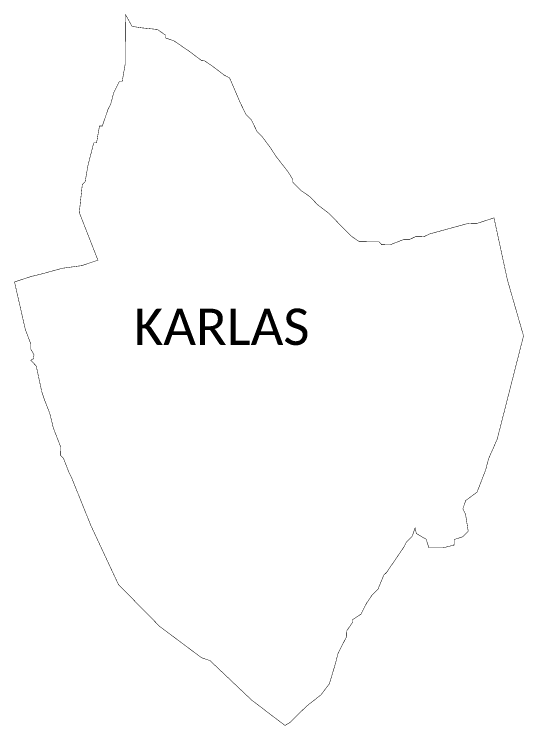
# Model space of a CAD drawing. Header units: metres. Extents: x 282038 to 285798, y 2017416 to 2020462.
# Drawn here: x 283695 to 285798, y 2017466 to 2020401 of the extents above; entities that cross this region are included whole.
import ezdxf

# ---------------------------------------------------------------- set-up
doc = ezdxf.new("R2010")
doc.units = ezdxf.units.M
doc.header["$MEASUREMENT"] = 0
doc.layers.add('VILLAGE NAME', color=250, linetype='Continuous')
doc.styles.get("Standard").update_dxf_attribs({"font": 'simplex.shx'})

msp = doc.modelspace()

# ---------------------------------------------------------------- linework, layer by layer
at = {"color": 6, "const_width": 2, "flags": 128}
msp.add_lwpolyline([(284154.4, 2020400), (284181.7, 2020350.9), (284222.1, 2020344.8), (284285.5, 2020338.3), (284319.9, 2020314.9), (284319.8, 2020303.3), (284354.3, 2020291.4), (284423.1, 2020244.4), (284468.9, 2020209.3), (284480.5, 2020209.1), (284514.9, 2020185.7), (284560.7, 2020150.5), (284583.7, 2020138.7), (284628.8, 2020034.3), (284651.4, 2019987.8), (284674.2, 2019964.5), (284696.9, 2019918), (284719.7, 2019894.7), (284753.9, 2019848.1), (284776.6, 2019813.2), (284822.2, 2019755), (284844.9, 2019720.1), (284844.8, 2019708.5), (284879, 2019673.5), (284913.4, 2019650), (284947.7, 2019615), (284993.5, 2019579.8), (285084.9, 2019486.5), (285119.3, 2019463), (285200.2, 2019462.1), (285211.6, 2019450.4), (285246.2, 2019450.1), (285304.3, 2019472.6), (285327.4, 2019472.3), (285350.6, 2019483.6), (285385.2, 2019483.2), (285408.4, 2019494.5), (285570.7, 2019539), (285605.3, 2019538.6), (285674.9, 2019561), (285729.9, 2019306.3), (285796.7, 2019074.5), (285688.1, 2018648.3), (285652.6, 2018567.8), (285640.5, 2018521.7), (285604.9, 2018429.7), (285558.3, 2018395.6), (285546.4, 2018361), (285557.7, 2018337.8), (285568.5, 2018268.4), (285545.2, 2018245.5), (285510.4, 2018234.4), (285510.1, 2018211.3), (285463.8, 2018200.2), (285406.3, 2018200.2), (285394.9, 2018235.6), (285354.7, 2018259.1), (285349.2, 2018282.3), (285337.3, 2018247.8), (285313.9, 2018224.9), (285302.1, 2018202), (285231.7, 2018098.7), (285220, 2018087.3), (285196.3, 2018029.8), (285173, 2018007), (285149.5, 2017972.6), (285125.9, 2017926.6), (285091, 2017903.9), (285090.9, 2017892.3), (285067.4, 2017858), (285067.1, 2017834.8), (285031.7, 2017765.9), (285019.7, 2017719.8), (284995.7, 2017639.2), (284960.6, 2017593.4), (284902.3, 2017547.8), (284832.3, 2017479.3), (284812.5, 2017467.5), (284674.9, 2017572.3), (284503.3, 2017734.9), (284468.8, 2017746.7), (284296.8, 2017874.8), (284125.3, 2018049), (284011.8, 2018291.9), (283972.2, 2018390.1), (283932.6, 2018488.4), (283921.2, 2018511.5), (283898.7, 2018569.3), (283887.2, 2018580.9), (283887.5, 2018615.5), (283856.9, 2018694.1), (283842.4, 2018754.1), (283819.8, 2018812), (283808.5, 2018846.6), (283786.2, 2018950.5), (283763.4, 2018973.7), (283773.8, 2018979.5), (283777.1, 2018996.4), (283763.7, 2019019.9), (283763.9, 2019040.9), (283741.3, 2019100.7), (283696.6, 2019297), (283765.9, 2019319.5), (283812.2, 2019330.7), (283893, 2019353.1), (283973.8, 2019364.1), (284040.8, 2019386.6), (283963.9, 2019583.1), (283976.3, 2019698.3), (283987.9, 2019709.7), (283999.9, 2019778.8), (284023.6, 2019870.8), (284035.2, 2019870.7), (284047.2, 2019939.8), (284058.8, 2019939.8), (284082.3, 2020008.7), (284094, 2020031.6), (284105.9, 2020077.7), (284129.3, 2020123.6), (284140.8, 2020123.5), (284152.8, 2020192.6), (284154.4, 2020400)], dxfattribs=at)

# ---------------------------------------------------------------- texts
at = {"layer": 'VILLAGE NAME', "insert": (284188.7, 2019186.8), "char_height": 150, "attachment_point": 1}
msp.add_mtext_dynamic_manual_height_columns('{\\fCalibri|b0|i0|c0|p34;KARLAS}', width=1877.914, gutter_width=1, heights=[0], dxfattribs=at)

doc.saveas('drawing.dxf')
